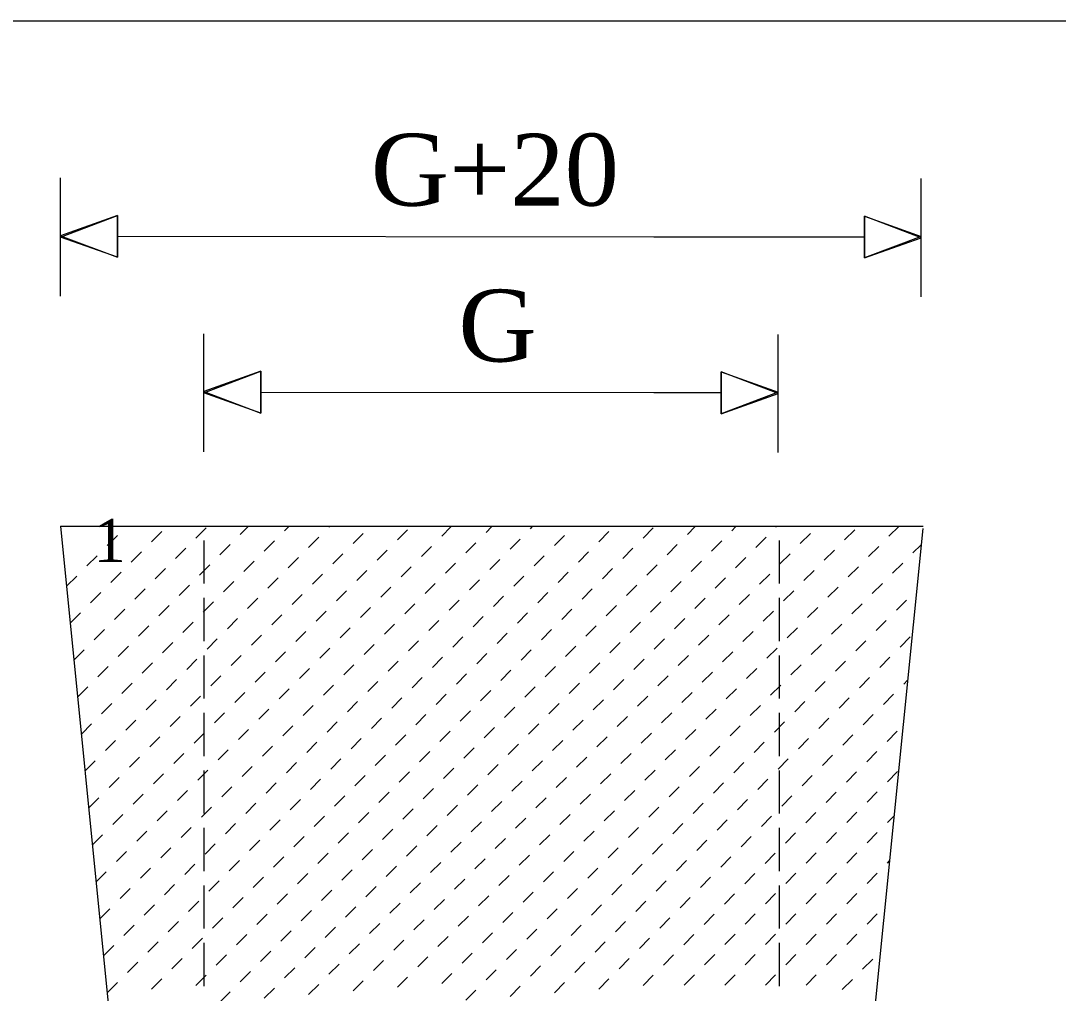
# Model space of a CAD drawing. Header units: metres. Extents: x 665631 to 671054, y 4275967 to 4279024.
# Drawn here: x 666994.1 to 667034.52, y 4276441.63 to 4276479.51 of the extents above; entities that cross this region are included whole.
import ezdxf

# ---------------------------------------------------------------- set-up
doc = ezdxf.new("R2010")
doc.units = ezdxf.units.M
doc.layers.get('0').update_dxf_attribs({"color": 5, "lineweight": 0})
doc.layers.add('KANAL_TIPLER', color=5, linetype='Continuous', lineweight=0)
doc.styles.get("Standard").update_dxf_attribs({"font": 'times.ttf'})

msp = doc.modelspace()

# ---------------------------------------------------------------- linework, layer by layer
at = {"color": 0}
msp.add_lwpolyline([(666922.242, 4276479.507), (667209.676, 4276479.507), (667209.676, 4276378.585), (666922.242, 4276378.585)], close=True, dxfattribs=at)
at = {"layer": 'KANAL_TIPLER', "color": 1, "lineweight": 0}
for p, q in [((666995.652, 4276468.783, 0), (666995.652, 4276473.384, 0)), ((667029.181, 4276468.758, 0), (667029.181, 4276473.358, 0)), ((666997.866, 4276471.925, 0), (666995.652, 4276471.135, 0)), ((666995.652, 4276471.083, 0), (666997.866, 4276471.925, 0)), ((666997.866, 4276470.293, 0), (666997.866, 4276471.925, 0)), ((666997.866, 4276471.925, 0), (666997.866, 4276470.293, 0)), ((667026.967, 4276470.267, 0), (667026.967, 4276471.899, 0)), ((667026.967, 4276471.899, 0), (667029.181, 4276471.109, 0)), ((667029.181, 4276471.058, 0), (667026.967, 4276471.899, 0)), ((667026.967, 4276471.899, 0), (667026.967, 4276470.267, 0)), ((666995.652, 4276471.135, 0), (666997.866, 4276470.293, 0)), ((666997.866, 4276470.293, 0), (666995.652, 4276471.083, 0)), ((667018.76, 4276471.083, 0), (666997.866, 4276471.109, 0)), ((667026.967, 4276471.083, 0), (667018.76, 4276471.083, 0)), ((667026.967, 4276471.083, 0), (667018.76, 4276471.083, 0)), ((667029.181, 4276471.109, 0), (667026.967, 4276470.267, 0)), ((667026.967, 4276470.267, 0), (667029.181, 4276471.058, 0)), ((667001.237, 4276462.712, 0), (667001.237, 4276467.312, 0)), ((667023.609, 4276462.686, 0), (667023.609, 4276467.286, 0)), ((667003.451, 4276465.854, 0), (667001.237, 4276465.063, 0)), ((667001.237, 4276465.012, 0), (667003.451, 4276465.854, 0)), ((667003.451, 4276464.222, 0), (667003.451, 4276465.854, 0)), ((667003.451, 4276465.854, 0), (667003.451, 4276464.222, 0)), ((667021.394, 4276464.196, 0), (667021.394, 4276465.828, 0)), ((667021.394, 4276465.828, 0), (667023.609, 4276465.038, 0)), ((667023.609, 4276464.986, 0), (667021.394, 4276465.828, 0)), ((667021.394, 4276465.828, 0), (667021.394, 4276464.196, 0)), ((667001.237, 4276465.063, 0), (667003.451, 4276464.222, 0)), ((667003.451, 4276464.222, 0), (667001.237, 4276465.012, 0)), ((667018.76, 4276465.012, 0), (667003.451, 4276465.031, 0)), ((667021.394, 4276465.012, 0), (667018.76, 4276465.012, 0)), ((667021.394, 4276465.012, 0), (667018.76, 4276465.012, 0)), ((667023.609, 4276465.038, 0), (667021.394, 4276464.196, 0)), ((667021.394, 4276464.196, 0), (667023.609, 4276464.986, 0)), ((666995.652, 4276459.824, 0), (667029.252, 4276459.824, 0)), ((666995.652, 4276459.824, 0), (667001.252, 4276403.824, 0)), ((666999.198, 4276459.211, 0), (666999.594, 4276459.607, 0)), ((667000.926, 4276459.355, 0), (667001.322, 4276459.751, 0)), ((667001.252, 4276459.824, 0), (667001.252, 4276459.824, 0)), ((667002.654, 4276459.499, 0), (667002.943, 4276459.788, 0)), ((667004.382, 4276459.643, 0), (667004.527, 4276459.788, 0)), ((667006.11, 4276459.787, 0), (667006.111, 4276459.788, 0)), ((667008.774, 4276459.283, 0), (667009.17, 4276459.679, 0)), ((667010.501, 4276459.427, 0), (667010.862, 4276459.788, 0)), ((667012.229, 4276459.571, 0), (667012.446, 4276459.788, 0)), ((667013.957, 4276459.715, 0), (667014.03, 4276459.788, 0)), ((667016.621, 4276459.211, 0), (667017.017, 4276459.607, 0)), ((667018.349, 4276459.355, 0), (667018.745, 4276459.751, 0)), ((667020.077, 4276459.499, 0), (667020.366, 4276459.788, 0)), ((667021.805, 4276459.643, 0), (667021.95, 4276459.788, 0)), ((667023.533, 4276459.787, 0), (667023.534, 4276459.788, 0)), ((667023.662, 4276459.824, 0), (667023.662, 4276459.824, 0)), ((667023.662, 4276403.824, 0), (667029.252, 4276459.723, 0)), ((667026.197, 4276459.283, 0), (667026.593, 4276459.679, 0)), ((667027.925, 4276459.427, 0), (667028.321, 4276459.823, 0)), ((666997.47, 4276459.067, 0), (666997.866, 4276459.463, 0)), ((666997.47, 4276459.067, 0), (666997.866, 4276459.463, 0)), ((667001.252, 4276457.584, 0), (667001.252, 4276459.264, 0)), ((667003.59, 4276458.851, 0), (667003.986, 4276459.247, 0)), ((667005.318, 4276458.995, 0), (667005.714, 4276459.391, 0)), ((667007.046, 4276459.139, 0), (667007.442, 4276459.535, 0)), ((667011.437, 4276458.779, 0), (667011.833, 4276459.175, 0)), ((667013.165, 4276458.923, 0), (667013.561, 4276459.319, 0)), ((667014.893, 4276459.067, 0), (667015.289, 4276459.463, 0)), ((667021.013, 4276458.851, 0), (667021.409, 4276459.247, 0)), ((667022.741, 4276458.995, 0), (667023.137, 4276459.391, 0)), ((667023.662, 4276457.584, 0), (667023.662, 4276459.264, 0)), ((667024.469, 4276459.139, 0), (667024.865, 4276459.535, 0)), ((666998.406, 4276458.419, 0), (666998.802, 4276458.815, 0)), ((667000.134, 4276458.563, 0), (667000.53, 4276458.959, 0)), ((667001.862, 4276458.707, 0), (667002.258, 4276459.103, 0)), ((667006.254, 4276458.347, 0), (667006.65, 4276458.743, 0)), ((667007.982, 4276458.491, 0), (667008.378, 4276458.887, 0)), ((667009.709, 4276458.635, 0), (667010.105, 4276459.031, 0)), ((667015.829, 4276458.419, 0), (667016.225, 4276458.815, 0)), ((667017.557, 4276458.563, 0), (667017.953, 4276458.959, 0)), ((667019.285, 4276458.707, 0), (667019.681, 4276459.103, 0)), ((667023.677, 4276458.347, 0), (667024.073, 4276458.743, 0)), ((667025.405, 4276458.491, 0), (667025.801, 4276458.887, 0)), ((667027.133, 4276458.635, 0), (667027.529, 4276459.031, 0)), ((667028.861, 4276458.779, 0), (667029.18, 4276459.098, 0)), ((666996.678, 4276458.275, 0), (666997.074, 4276458.671, 0)), ((667002.798, 4276458.059, 0), (667003.194, 4276458.455, 0)), ((667004.526, 4276458.203, 0), (667004.922, 4276458.599, 0)), ((667010.645, 4276457.987, 0), (667011.041, 4276458.383, 0)), ((667012.373, 4276458.131, 0), (667012.769, 4276458.527, 0)), ((667014.101, 4276458.275, 0), (667014.497, 4276458.671, 0)), ((667020.221, 4276458.059, 0), (667020.617, 4276458.455, 0)), ((667021.949, 4276458.203, 0), (667022.345, 4276458.599, 0)), ((667028.069, 4276457.987, 0), (667028.465, 4276458.383, 0)), ((666997.614, 4276457.627, 0), (666998.01, 4276458.023, 0)), ((666999.342, 4276457.771, 0), (666999.738, 4276458.167, 0)), ((667001.07, 4276457.915, 0), (667001.466, 4276458.311, 0)), ((667005.462, 4276457.555, 0), (667005.858, 4276457.951, 0)), ((667007.19, 4276457.699, 0), (667007.586, 4276458.095, 0)), ((667008.918, 4276457.843, 0), (667009.314, 4276458.239, 0)), ((667015.037, 4276457.627, 0), (667015.433, 4276458.023, 0)), ((667016.765, 4276457.771, 0), (667017.161, 4276458.167, 0)), ((667018.493, 4276457.915, 0), (667018.889, 4276458.311, 0)), ((667022.885, 4276457.555, 0), (667023.281, 4276457.951, 0)), ((667024.613, 4276457.699, 0), (667025.009, 4276458.095, 0)), ((667026.341, 4276457.843, 0), (667026.737, 4276458.239, 0)), ((666995.886, 4276457.483, 0), (666996.282, 4276457.879, 0)), ((667002.006, 4276457.267, 0), (667002.402, 4276457.663, 0)), ((667003.734, 4276457.411, 0), (667004.13, 4276457.807, 0)), ((667009.853, 4276457.195, 0), (667010.249, 4276457.591, 0)), ((667011.581, 4276457.339, 0), (667011.977, 4276457.735, 0)), ((667013.309, 4276457.483, 0), (667013.705, 4276457.879, 0)), ((667019.429, 4276457.267, 0), (667019.825, 4276457.663, 0)), ((667021.157, 4276457.411, 0), (667021.553, 4276457.807, 0)), ((667027.277, 4276457.195, 0), (667027.673, 4276457.591, 0)), ((666996.822, 4276456.835, 0), (666997.218, 4276457.231, 0)), ((666998.55, 4276456.979, 0), (666998.946, 4276457.375, 0)), ((667000.278, 4276457.123, 0), (667000.674, 4276457.519, 0)), ((667004.67, 4276456.763, 0), (667005.066, 4276457.159, 0)), ((667006.398, 4276456.907, 0), (667006.794, 4276457.303, 0)), ((667008.126, 4276457.051, 0), (667008.522, 4276457.447, 0)), ((667014.245, 4276456.835, 0), (667014.641, 4276457.231, 0)), ((667015.973, 4276456.979, 0), (667016.369, 4276457.375, 0)), ((667017.701, 4276457.123, 0), (667018.097, 4276457.519, 0)), ((667022.093, 4276456.763, 0), (667022.489, 4276457.159, 0)), ((667023.821, 4276456.907, 0), (667024.217, 4276457.303, 0)), ((667025.549, 4276457.051, 0), (667025.945, 4276457.447, 0)), ((666999.486, 4276456.331, 0), (666999.882, 4276456.727, 0)), ((667001.214, 4276456.475, 0), (667001.61, 4276456.871, 0)), ((667001.252, 4276455.344, 0), (667001.252, 4276457.024, 0)), ((667002.942, 4276456.619, 0), (667003.338, 4276457.015, 0)), ((667009.062, 4276456.403, 0), (667009.458, 4276456.799, 0)), ((667010.789, 4276456.547, 0), (667011.185, 4276456.943, 0)), ((667012.517, 4276456.691, 0), (667012.913, 4276457.087, 0)), ((667016.909, 4276456.331, 0), (667017.305, 4276456.727, 0)), ((667018.637, 4276456.475, 0), (667019.033, 4276456.871, 0)), ((667020.365, 4276456.619, 0), (667020.761, 4276457.015, 0)), ((667023.662, 4276455.344, 0), (667023.662, 4276457.024, 0)), ((667026.485, 4276456.403, 0), (667026.881, 4276456.799, 0)), ((667028.213, 4276456.547, 0), (667028.609, 4276456.943, 0)), ((666996.03, 4276456.043, 0), (666996.426, 4276456.439, 0)), ((666997.758, 4276456.187, 0), (666998.154, 4276456.583, 0)), ((667003.878, 4276455.971, 0), (667004.274, 4276456.367, 0)), ((667005.606, 4276456.115, 0), (667006.002, 4276456.511, 0)), ((667007.334, 4276456.259, 0), (667007.73, 4276456.655, 0)), ((667013.453, 4276456.043, 0), (667013.849, 4276456.439, 0)), ((667015.181, 4276456.187, 0), (667015.577, 4276456.583, 0)), ((667021.301, 4276455.971, 0), (667021.697, 4276456.367, 0)), ((667023.029, 4276456.115, 0), (667023.425, 4276456.511, 0)), ((667024.757, 4276456.259, 0), (667025.153, 4276456.655, 0)), ((666998.694, 4276455.539, 0), (666999.09, 4276455.935, 0)), ((667000.422, 4276455.683, 0), (667000.818, 4276456.079, 0)), ((667002.15, 4276455.827, 0), (667002.546, 4276456.223, 0)), ((667008.27, 4276455.611, 0), (667008.666, 4276456.007, 0)), ((667009.997, 4276455.755, 0), (667010.393, 4276456.151, 0)), ((667011.725, 4276455.899, 0), (667012.121, 4276456.295, 0)), ((667016.117, 4276455.539, 0), (667016.513, 4276455.935, 0)), ((667017.845, 4276455.683, 0), (667018.241, 4276456.079, 0)), ((667019.573, 4276455.827, 0), (667019.969, 4276456.223, 0)), ((667025.693, 4276455.611, 0), (667026.089, 4276456.007, 0)), ((667027.421, 4276455.755, 0), (667027.817, 4276456.151, 0)), ((666996.966, 4276455.395, 0), (666997.362, 4276455.791, 0)), ((667003.086, 4276455.179, 0), (667003.482, 4276455.575, 0)), ((667004.814, 4276455.323, 0), (667005.21, 4276455.719, 0)), ((667006.542, 4276455.467, 0), (667006.938, 4276455.863, 0)), ((667012.661, 4276455.251, 0), (667013.057, 4276455.647, 0)), ((667014.389, 4276455.395, 0), (667014.785, 4276455.791, 0)), ((667020.509, 4276455.179, 0), (667020.905, 4276455.575, 0)), ((667022.237, 4276455.323, 0), (667022.633, 4276455.719, 0)), ((667023.965, 4276455.467, 0), (667024.361, 4276455.863, 0)), ((666997.902, 4276454.747, 0), (666998.298, 4276455.143, 0)), ((666999.63, 4276454.891, 0), (667000.026, 4276455.287, 0)), ((667001.358, 4276455.035, 0), (667001.754, 4276455.431, 0)), ((667007.478, 4276454.819, 0), (667007.874, 4276455.215, 0)), ((667009.206, 4276454.963, 0), (667009.601, 4276455.359, 0)), ((667010.933, 4276455.107, 0), (667011.329, 4276455.503, 0)), ((667015.325, 4276454.747, 0), (667015.721, 4276455.143, 0)), ((667017.053, 4276454.891, 0), (667017.449, 4276455.287, 0)), ((667018.781, 4276455.035, 0), (667019.177, 4276455.431, 0)), ((667024.901, 4276454.819, 0), (667025.297, 4276455.215, 0)), ((667026.629, 4276454.963, 0), (667027.025, 4276455.359, 0)), ((667028.357, 4276455.107, 0), (667028.753, 4276455.503, 0)), ((666996.174, 4276454.603, 0), (666996.57, 4276454.999, 0)), ((667001.252, 4276453.104, 0), (667001.252, 4276454.784, 0)), ((667002.294, 4276454.387, 0), (667002.69, 4276454.783, 0)), ((667004.022, 4276454.531, 0), (667004.418, 4276454.927, 0)), ((667005.75, 4276454.675, 0), (667006.146, 4276455.071, 0)), ((667010.141, 4276454.315, 0), (667010.537, 4276454.711, 0)), ((667011.869, 4276454.459, 0), (667012.265, 4276454.855, 0)), ((667013.597, 4276454.603, 0), (667013.993, 4276454.999, 0)), ((667019.717, 4276454.387, 0), (667020.113, 4276454.783, 0)), ((667021.445, 4276454.531, 0), (667021.841, 4276454.927, 0)), ((667023.173, 4276454.675, 0), (667023.569, 4276455.071, 0)), ((667023.662, 4276453.104, 0), (667023.662, 4276454.784, 0)), ((667027.565, 4276454.315, 0), (667027.961, 4276454.711, 0)), ((666997.11, 4276453.955, 0), (666997.506, 4276454.351, 0)), ((666998.838, 4276454.099, 0), (666999.234, 4276454.495, 0)), ((667000.566, 4276454.243, 0), (667000.962, 4276454.639, 0)), ((667006.686, 4276454.027, 0), (667007.082, 4276454.423, 0)), ((667008.414, 4276454.171, 0), (667008.81, 4276454.567, 0)), ((667014.533, 4276453.955, 0), (667014.929, 4276454.351, 0)), ((667016.261, 4276454.099, 0), (667016.657, 4276454.495, 0)), ((667017.989, 4276454.243, 0), (667018.385, 4276454.639, 0)), ((667024.109, 4276454.027, 0), (667024.505, 4276454.423, 0)), ((667025.837, 4276454.171, 0), (667026.233, 4276454.567, 0)), ((667001.502, 4276453.595, 0), (667001.898, 4276453.991, 0)), ((667003.23, 4276453.739, 0), (667003.626, 4276454.135, 0)), ((667004.958, 4276453.883, 0), (667005.354, 4276454.279, 0)), ((667009.35, 4276453.523, 0), (667009.745, 4276453.919, 0)), ((667011.077, 4276453.667, 0), (667011.473, 4276454.063, 0)), ((667012.805, 4276453.811, 0), (667013.201, 4276454.207, 0)), ((667018.925, 4276453.595, 0), (667019.321, 4276453.991, 0)), ((667020.653, 4276453.739, 0), (667021.049, 4276454.135, 0)), ((667022.381, 4276453.883, 0), (667022.777, 4276454.279, 0)), ((667026.773, 4276453.523, 0), (667027.169, 4276453.919, 0)), ((666996.318, 4276453.163, 0), (666996.714, 4276453.559, 0)), ((666998.046, 4276453.307, 0), (666998.442, 4276453.703, 0)), ((666999.774, 4276453.451, 0), (667000.17, 4276453.847, 0)), ((667004.166, 4276453.091, 0), (667004.562, 4276453.487, 0)), ((667005.894, 4276453.235, 0), (667006.29, 4276453.631, 0)), ((667007.622, 4276453.379, 0), (667008.018, 4276453.775, 0)), ((667013.741, 4276453.163, 0), (667014.137, 4276453.559, 0)), ((667015.469, 4276453.307, 0), (667015.865, 4276453.703, 0)), ((667017.197, 4276453.451, 0), (667017.593, 4276453.847, 0)), ((667021.589, 4276453.091, 0), (667021.985, 4276453.487, 0)), ((667023.317, 4276453.235, 0), (667023.713, 4276453.631, 0)), ((667025.045, 4276453.379, 0), (667025.441, 4276453.775, 0)), ((667028.501, 4276453.667, 0), (667028.652, 4276453.819, 0)), ((667000.71, 4276452.804, 0), (667001.106, 4276453.199, 0)), ((667002.438, 4276452.948, 0), (667002.834, 4276453.343, 0)), ((667008.558, 4276452.732, 0), (667008.954, 4276453.127, 0)), ((667010.285, 4276452.876, 0), (667010.681, 4276453.271, 0)), ((667012.013, 4276453.019, 0), (667012.409, 4276453.415, 0)), ((667018.133, 4276452.804, 0), (667018.529, 4276453.199, 0)), ((667019.861, 4276452.948, 0), (667020.257, 4276453.343, 0)), ((667025.981, 4276452.732, 0), (667026.377, 4276453.127, 0)), ((667027.709, 4276452.876, 0), (667028.105, 4276453.271, 0)), ((666997.254, 4276452.516, 0), (666997.65, 4276452.912, 0)), ((666998.982, 4276452.66, 0), (666999.378, 4276453.055, 0)), ((667003.374, 4276452.3, 0), (667003.77, 4276452.696, 0)), ((667005.102, 4276452.444, 0), (667005.498, 4276452.84, 0)), ((667006.83, 4276452.588, 0), (667007.226, 4276452.984, 0)), ((667012.949, 4276452.372, 0), (667013.345, 4276452.768, 0)), ((667014.677, 4276452.516, 0), (667015.073, 4276452.912, 0)), ((667016.405, 4276452.66, 0), (667016.801, 4276453.055, 0)), ((667020.797, 4276452.3, 0), (667021.193, 4276452.696, 0)), ((667022.525, 4276452.444, 0), (667022.921, 4276452.84, 0)), ((667024.253, 4276452.588, 0), (667024.649, 4276452.984, 0)), ((666999.918, 4276452.012, 0), (667000.314, 4276452.408, 0)), ((667001.252, 4276450.864, 0), (667001.252, 4276452.544, 0)), ((667001.646, 4276452.156, 0), (667002.042, 4276452.552, 0)), ((667007.766, 4276451.94, 0), (667008.162, 4276452.336, 0)), ((667009.494, 4276452.084, 0), (667009.889, 4276452.48, 0)), ((667011.221, 4276452.228, 0), (667011.617, 4276452.624, 0)), ((667017.341, 4276452.012, 0), (667017.737, 4276452.408, 0)), ((667019.069, 4276452.156, 0), (667019.465, 4276452.552, 0)), ((667023.662, 4276450.864, 0), (667023.662, 4276452.544, 0)), ((667025.189, 4276451.94, 0), (667025.585, 4276452.336, 0)), ((667026.917, 4276452.084, 0), (667027.313, 4276452.48, 0)), ((666996.462, 4276451.724, 0), (666996.858, 4276452.12, 0)), ((666998.19, 4276451.868, 0), (666998.586, 4276452.264, 0)), ((667002.582, 4276451.508, 0), (667002.978, 4276451.904, 0)), ((667004.31, 4276451.652, 0), (667004.706, 4276452.048, 0)), ((667006.038, 4276451.796, 0), (667006.434, 4276452.192, 0)), ((667012.157, 4276451.58, 0), (667012.553, 4276451.976, 0)), ((667013.885, 4276451.724, 0), (667014.281, 4276452.12, 0)), ((667015.613, 4276451.868, 0), (667016.009, 4276452.264, 0)), ((667020.005, 4276451.508, 0), (667020.401, 4276451.904, 0)), ((667021.733, 4276451.652, 0), (667022.129, 4276452.048, 0)), ((667023.461, 4276451.796, 0), (667023.857, 4276452.192, 0)), ((666997.398, 4276451.076, 0), (666997.794, 4276451.472, 0)), ((666999.126, 4276451.22, 0), (666999.522, 4276451.616, 0)), ((667000.854, 4276451.364, 0), (667001.25, 4276451.76, 0)), ((667006.974, 4276451.148, 0), (667007.37, 4276451.544, 0)), ((667008.702, 4276451.292, 0), (667009.098, 4276451.688, 0)), ((667010.429, 4276451.436, 0), (667010.825, 4276451.832, 0)), ((667014.821, 4276451.076, 0), (667015.217, 4276451.472, 0)), ((667016.549, 4276451.22, 0), (667016.945, 4276451.616, 0)), ((667018.277, 4276451.364, 0), (667018.673, 4276451.76, 0)), ((667024.397, 4276451.148, 0), (667024.793, 4276451.544, 0)), ((667026.125, 4276451.292, 0), (667026.521, 4276451.688, 0)), ((667027.853, 4276451.436, 0), (667028.249, 4276451.832, 0)), ((667001.79, 4276450.716, 0), (667002.186, 4276451.112, 0)), ((667003.518, 4276450.86, 0), (667003.914, 4276451.256, 0)), ((667005.246, 4276451.004, 0), (667005.642, 4276451.4, 0)), ((667011.365, 4276450.788, 0), (667011.761, 4276451.184, 0)), ((667013.093, 4276450.932, 0), (667013.489, 4276451.328, 0)), ((667019.213, 4276450.716, 0), (667019.609, 4276451.112, 0)), ((667020.941, 4276450.86, 0), (667021.337, 4276451.256, 0)), ((667022.669, 4276451.004, 0), (667023.065, 4276451.4, 0)), ((666996.606, 4276450.284, 0), (666997.002, 4276450.68, 0)), ((666998.334, 4276450.428, 0), (666998.73, 4276450.824, 0)), ((667000.062, 4276450.572, 0), (667000.458, 4276450.968, 0)), ((667006.182, 4276450.356, 0), (667006.578, 4276450.752, 0)), ((667007.91, 4276450.5, 0), (667008.306, 4276450.896, 0)), ((667009.637, 4276450.644, 0), (667010.033, 4276451.04, 0)), ((667014.029, 4276450.284, 0), (667014.425, 4276450.68, 0)), ((667015.757, 4276450.428, 0), (667016.153, 4276450.824, 0)), ((667017.485, 4276450.572, 0), (667017.881, 4276450.968, 0)), ((667023.605, 4276450.356, 0), (667024.001, 4276450.752, 0)), ((667025.333, 4276450.5, 0), (667025.729, 4276450.896, 0)), ((667027.061, 4276450.644, 0), (667027.457, 4276451.04, 0)), ((667000.998, 4276449.924, 0), (667001.394, 4276450.32, 0)), ((667001.252, 4276448.624, 0), (667001.252, 4276450.304, 0)), ((667002.726, 4276450.068, 0), (667003.122, 4276450.464, 0)), ((667004.454, 4276450.212, 0), (667004.85, 4276450.608, 0)), ((667010.573, 4276449.996, 0), (667010.969, 4276450.392, 0)), ((667012.301, 4276450.14, 0), (667012.697, 4276450.536, 0)), ((667018.421, 4276449.924, 0), (667018.817, 4276450.32, 0)), ((667020.149, 4276450.068, 0), (667020.545, 4276450.464, 0)), ((667021.877, 4276450.212, 0), (667022.273, 4276450.608, 0)), ((667023.662, 4276448.624, 0), (667023.662, 4276450.304, 0)), ((667027.867, 4276449.866, 0), (667028.263, 4276450.262, 0)), ((666997.542, 4276449.636, 0), (666997.938, 4276450.032, 0)), ((666999.27, 4276449.78, 0), (666999.666, 4276450.176, 0)), ((667005.39, 4276449.564, 0), (667005.786, 4276449.96, 0)), ((667007.118, 4276449.708, 0), (667007.514, 4276450.104, 0)), ((667008.846, 4276449.852, 0), (667009.242, 4276450.248, 0)), ((667013.237, 4276449.492, 0), (667013.633, 4276449.888, 0)), ((667014.965, 4276449.636, 0), (667015.361, 4276450.032, 0)), ((667016.693, 4276449.78, 0), (667017.089, 4276450.176, 0)), ((667022.813, 4276449.564, 0), (667023.209, 4276449.96, 0)), ((667024.541, 4276449.708, 0), (667024.937, 4276450.104, 0)), ((667026.269, 4276449.852, 0), (667026.665, 4276450.248, 0)), ((667000.206, 4276449.132, 0), (667000.602, 4276449.528, 0)), ((667001.934, 4276449.276, 0), (667002.33, 4276449.672, 0)), ((667003.662, 4276449.42, 0), (667004.058, 4276449.816, 0)), ((667008.054, 4276449.06, 0), (667008.45, 4276449.456, 0)), ((667009.781, 4276449.204, 0), (667010.177, 4276449.6, 0)), ((667011.509, 4276449.348, 0), (667011.905, 4276449.744, 0)), ((667017.629, 4276449.132, 0), (667018.025, 4276449.528, 0)), ((667019.357, 4276449.276, 0), (667019.753, 4276449.672, 0)), ((667021.085, 4276449.42, 0), (667021.481, 4276449.816, 0)), ((667025.477, 4276449.06, 0), (667025.873, 4276449.456, 0)), ((667027.075, 4276449.074, 0), (667027.471, 4276449.47, 0)), ((666996.75, 4276448.844, 0), (666997.146, 4276449.24, 0)), ((666998.478, 4276448.988, 0), (666998.874, 4276449.384, 0)), ((667004.598, 4276448.772, 0), (667004.994, 4276449.168, 0)), ((667006.326, 4276448.916, 0), (667006.722, 4276449.312, 0)), ((667012.445, 4276448.7, 0), (667012.841, 4276449.096, 0)), ((667014.173, 4276448.844, 0), (667014.569, 4276449.24, 0)), ((667015.901, 4276448.988, 0), (667016.297, 4276449.384, 0)), ((667022.021, 4276448.772, 0), (667022.417, 4276449.168, 0)), ((667023.749, 4276448.916, 0), (667024.145, 4276449.312, 0)), ((666999.414, 4276448.34, 0), (666999.81, 4276448.736, 0)), ((667001.142, 4276448.484, 0), (667001.538, 4276448.88, 0)), ((667002.87, 4276448.628, 0), (667003.266, 4276449.024, 0)), ((667007.262, 4276448.268, 0), (667007.658, 4276448.664, 0)), ((667008.99, 4276448.412, 0), (667009.386, 4276448.808, 0)), ((667010.717, 4276448.556, 0), (667011.113, 4276448.952, 0)), ((667016.837, 4276448.34, 0), (667017.233, 4276448.736, 0)), ((667018.565, 4276448.484, 0), (667018.961, 4276448.88, 0)), ((667020.293, 4276448.628, 0), (667020.689, 4276449.024, 0)), ((667024.685, 4276448.268, 0), (667025.081, 4276448.664, 0)), ((667026.283, 4276448.282, 0), (667026.679, 4276448.678, 0)), ((666997.686, 4276448.196, 0), (666998.082, 4276448.592, 0)), ((667002.078, 4276447.836, 0), (667002.474, 4276448.232, 0)), ((667003.806, 4276447.98, 0), (667004.202, 4276448.376, 0)), ((667005.534, 4276448.124, 0), (667005.93, 4276448.52, 0)), ((667011.653, 4276447.908, 0), (667012.049, 4276448.304, 0)), ((667013.381, 4276448.052, 0), (667013.777, 4276448.448, 0)), ((667015.109, 4276448.196, 0), (667015.505, 4276448.592, 0)), ((667019.501, 4276447.836, 0), (667019.897, 4276448.232, 0)), ((667021.229, 4276447.98, 0), (667021.625, 4276448.376, 0)), ((667022.957, 4276448.124, 0), (667023.353, 4276448.52, 0)), ((667027.867, 4276448.282, 0), (667028.124, 4276448.539, 0)), ((666998.622, 4276447.548, 0), (666999.018, 4276447.944, 0)), ((667000.35, 4276447.692, 0), (667000.746, 4276448.088, 0)), ((667001.252, 4276446.384, 0), (667001.252, 4276448.064, 0)), ((667006.47, 4276447.476, 0), (667006.866, 4276447.872, 0)), ((667008.198, 4276447.62, 0), (667008.594, 4276448.016, 0)), ((667009.925, 4276447.764, 0), (667010.321, 4276448.16, 0)), ((667016.045, 4276447.548, 0), (667016.441, 4276447.944, 0)), ((667017.773, 4276447.692, 0), (667018.169, 4276448.088, 0)), ((667023.662, 4276446.384, 0), (667023.662, 4276448.064, 0)), ((667023.893, 4276447.476, 0), (667024.289, 4276447.872, 0)), ((667025.491, 4276447.49, 0), (667025.887, 4276447.886, 0)), ((667027.075, 4276447.49, 0), (667027.471, 4276447.886, 0)), ((666996.894, 4276447.404, 0), (666997.29, 4276447.8, 0)), ((667001.286, 4276447.044, 0), (667001.682, 4276447.44, 0)), ((667003.014, 4276447.188, 0), (667003.41, 4276447.584, 0)), ((667004.742, 4276447.332, 0), (667005.138, 4276447.728, 0)), ((667010.861, 4276447.116, 0), (667011.257, 4276447.512, 0)), ((667012.589, 4276447.26, 0), (667012.985, 4276447.656, 0)), ((667014.317, 4276447.404, 0), (667014.713, 4276447.8, 0)), ((667018.709, 4276447.044, 0), (667019.105, 4276447.44, 0)), ((667020.437, 4276447.188, 0), (667020.833, 4276447.584, 0)), ((667022.165, 4276447.332, 0), (667022.561, 4276447.728, 0)), ((666997.83, 4276446.756, 0), (666998.226, 4276447.152, 0)), ((666999.558, 4276446.9, 0), (666999.954, 4276447.296, 0)), ((667005.678, 4276446.684, 0), (667006.074, 4276447.08, 0)), ((667007.406, 4276446.828, 0), (667007.802, 4276447.224, 0)), ((667009.134, 4276446.972, 0), (667009.53, 4276447.368, 0)), ((667015.253, 4276446.756, 0), (667015.649, 4276447.152, 0)), ((667016.981, 4276446.9, 0), (667017.377, 4276447.296, 0)), ((667023.101, 4276446.684, 0), (667023.497, 4276447.08, 0)), ((667024.699, 4276446.698, 0), (667025.095, 4276447.094, 0)), ((667026.283, 4276446.698, 0), (667026.679, 4276447.094, 0)), ((667000.494, 4276446.252, 0), (667000.89, 4276446.648, 0)), ((667002.222, 4276446.396, 0), (667002.618, 4276446.792, 0)), ((667003.95, 4276446.54, 0), (667004.346, 4276446.936, 0)), ((667010.069, 4276446.324, 0), (667010.465, 4276446.72, 0)), ((667011.797, 4276446.468, 0), (667012.193, 4276446.864, 0)), ((667013.525, 4276446.612, 0), (667013.921, 4276447.008, 0)), ((667017.917, 4276446.252, 0), (667018.313, 4276446.648, 0)), ((667019.645, 4276446.396, 0), (667020.041, 4276446.792, 0)), ((667021.373, 4276446.54, 0), (667021.769, 4276446.936, 0)), ((667027.867, 4276446.698, 0), (667027.948, 4276446.779, 0)), ((666997.038, 4276445.964, 0), (666997.434, 4276446.36, 0)), ((666998.766, 4276446.108, 0), (666999.162, 4276446.504, 0)), ((667004.886, 4276445.892, 0), (667005.282, 4276446.288, 0)), ((667006.614, 4276446.036, 0), (667007.01, 4276446.432, 0)), ((667008.342, 4276446.18, 0), (667008.738, 4276446.576, 0)), ((667012.733, 4276445.82, 0), (667013.129, 4276446.216, 0)), ((667014.461, 4276445.964, 0), (667014.857, 4276446.36, 0)), ((667016.189, 4276446.108, 0), (667016.585, 4276446.504, 0)), ((667022.309, 4276445.892, 0), (667022.705, 4276446.288, 0)), ((667023.907, 4276445.906, 0), (667024.303, 4276446.302, 0)), ((667025.491, 4276445.906, 0), (667025.887, 4276446.302, 0)), ((667027.075, 4276445.906, 0), (667027.471, 4276446.302, 0)), ((666999.702, 4276445.46, 0), (667000.098, 4276445.856, 0)), ((667001.252, 4276444.144, 0), (667001.252, 4276445.824, 0)), ((667001.43, 4276445.604, 0), (667001.826, 4276446, 0)), ((667003.158, 4276445.748, 0), (667003.554, 4276446.144, 0)), ((667009.278, 4276445.532, 0), (667009.673, 4276445.928, 0)), ((667011.005, 4276445.676, 0), (667011.401, 4276446.072, 0)), ((667017.125, 4276445.46, 0), (667017.521, 4276445.856, 0)), ((667018.853, 4276445.604, 0), (667019.249, 4276446, 0)), ((667020.581, 4276445.748, 0), (667020.977, 4276446.144, 0)), ((667023.662, 4276444.144, 0), (667023.662, 4276445.824, 0)), ((666997.974, 4276445.316, 0), (666998.37, 4276445.712, 0)), ((667004.094, 4276445.1, 0), (667004.49, 4276445.496, 0)), ((667005.822, 4276445.244, 0), (667006.218, 4276445.64, 0)), ((667007.55, 4276445.388, 0), (667007.946, 4276445.784, 0)), ((667011.941, 4276445.028, 0), (667012.337, 4276445.424, 0)), ((667013.669, 4276445.172, 0), (667014.065, 4276445.568, 0)), ((667015.397, 4276445.316, 0), (667015.793, 4276445.712, 0)), ((667021.517, 4276445.1, 0), (667021.913, 4276445.496, 0)), ((667023.115, 4276445.115, 0), (667023.511, 4276445.511, 0)), ((667024.699, 4276445.115, 0), (667025.095, 4276445.511, 0)), ((667026.283, 4276445.115, 0), (667026.679, 4276445.511, 0)), ((666998.91, 4276444.668, 0), (666999.306, 4276445.064, 0)), ((667000.638, 4276444.812, 0), (667001.034, 4276445.208, 0)), ((667002.366, 4276444.956, 0), (667002.762, 4276445.352, 0)), ((667008.486, 4276444.74, 0), (667008.882, 4276445.136, 0)), ((667010.213, 4276444.884, 0), (667010.609, 4276445.28, 0)), ((667016.333, 4276444.668, 0), (667016.729, 4276445.064, 0)), ((667018.061, 4276444.812, 0), (667018.457, 4276445.208, 0)), ((667019.789, 4276444.956, 0), (667020.185, 4276445.352, 0)), ((666997.182, 4276444.524, 0), (666997.578, 4276444.92, 0)), ((667003.302, 4276444.308, 0), (667003.698, 4276444.704, 0)), ((667005.03, 4276444.452, 0), (667005.426, 4276444.848, 0)), ((667006.758, 4276444.596, 0), (667007.154, 4276444.992, 0)), ((667011.149, 4276444.236, 0), (667011.545, 4276444.632, 0)), ((667012.877, 4276444.38, 0), (667013.273, 4276444.776, 0)), ((667014.605, 4276444.524, 0), (667015.001, 4276444.92, 0)), ((667020.725, 4276444.308, 0), (667021.121, 4276444.704, 0)), ((667022.323, 4276444.323, 0), (667022.719, 4276444.719, 0)), ((667023.907, 4276444.323, 0), (667024.303, 4276444.719, 0)), ((667025.491, 4276444.323, 0), (667025.887, 4276444.719, 0)), ((667027.075, 4276444.323, 0), (667027.471, 4276444.719, 0)), ((666998.118, 4276443.876, 0), (666998.514, 4276444.272, 0)), ((666999.846, 4276444.02, 0), (667000.242, 4276444.416, 0)), ((667001.574, 4276444.164, 0), (667001.97, 4276444.56, 0)), ((667005.966, 4276443.804, 0), (667006.362, 4276444.2, 0)), ((667007.694, 4276443.948, 0), (667008.09, 4276444.344, 0)), ((667009.422, 4276444.092, 0), (667009.817, 4276444.488, 0)), ((667015.541, 4276443.876, 0), (667015.937, 4276444.272, 0)), ((667017.269, 4276444.02, 0), (667017.665, 4276444.416, 0)), ((667018.997, 4276444.164, 0), (667019.393, 4276444.56, 0)), ((667002.51, 4276443.516, 0), (667002.906, 4276443.912, 0)), ((667004.238, 4276443.66, 0), (667004.634, 4276444.056, 0)), ((667010.357, 4276443.444, 0), (667010.753, 4276443.84, 0)), ((667012.085, 4276443.588, 0), (667012.481, 4276443.984, 0)), ((667013.813, 4276443.732, 0), (667014.209, 4276444.128, 0)), ((667019.933, 4276443.516, 0), (667020.329, 4276443.912, 0)), ((667021.532, 4276443.531, 0), (667021.928, 4276443.927, 0)), ((667023.115, 4276443.531, 0), (667023.511, 4276443.927, 0)), ((667024.699, 4276443.531, 0), (667025.095, 4276443.927, 0)), ((667026.283, 4276443.531, 0), (667026.679, 4276443.927, 0)), ((666997.326, 4276443.084, 0), (666997.722, 4276443.48, 0)), ((666999.054, 4276443.228, 0), (666999.45, 4276443.624, 0)), ((667000.782, 4276443.372, 0), (667001.178, 4276443.768, 0)), ((667001.252, 4276441.904, 0), (667001.252, 4276443.584, 0)), ((667005.174, 4276443.012, 0), (667005.57, 4276443.408, 0)), ((667006.902, 4276443.156, 0), (667007.298, 4276443.552, 0)), ((667008.63, 4276443.3, 0), (667009.026, 4276443.696, 0)), ((667014.749, 4276443.084, 0), (667015.145, 4276443.48, 0)), ((667016.477, 4276443.228, 0), (667016.873, 4276443.624, 0)), ((667018.205, 4276443.372, 0), (667018.601, 4276443.768, 0)), ((667023.662, 4276441.904, 0), (667023.662, 4276443.584, 0)), ((666999.99, 4276442.58, 0), (667000.386, 4276442.976, 0)), ((667001.718, 4276442.724, 0), (667002.114, 4276443.12, 0)), ((667003.446, 4276442.868, 0), (667003.842, 4276443.264, 0)), ((667009.565, 4276442.652, 0), (667009.961, 4276443.048, 0)), ((667011.293, 4276442.796, 0), (667011.689, 4276443.192, 0)), ((667013.021, 4276442.94, 0), (667013.417, 4276443.336, 0)), ((667017.413, 4276442.58, 0), (667017.809, 4276442.976, 0)), ((667019.141, 4276442.724, 0), (667019.537, 4276443.12, 0)), ((667020.74, 4276442.739, 0), (667021.136, 4276443.135, 0)), ((667022.323, 4276442.739, 0), (667022.719, 4276443.135, 0)), ((667023.907, 4276442.739, 0), (667024.303, 4276443.135, 0)), ((667025.491, 4276442.739, 0), (667025.887, 4276443.135, 0)), ((666998.262, 4276442.436, 0), (666998.658, 4276442.832, 0)), ((667004.382, 4276442.22, 0), (667004.778, 4276442.616, 0)), ((667006.11, 4276442.364, 0), (667006.506, 4276442.76, 0)), ((667007.838, 4276442.508, 0), (667008.234, 4276442.904, 0)), ((667013.957, 4276442.292, 0), (667014.353, 4276442.688, 0)), ((667015.685, 4276442.436, 0), (667016.081, 4276442.832, 0)), ((667026.9, 4276442.563, 0), (667027.296, 4276442.959, 0)), ((666999.198, 4276441.788, 0), (666999.594, 4276442.184, 0)), ((667000.926, 4276441.932, 0), (667001.322, 4276442.328, 0)), ((667002.654, 4276442.076, 0), (667003.05, 4276442.472, 0)), ((667008.774, 4276441.86, 0), (667009.17, 4276442.256, 0)), ((667010.501, 4276442.004, 0), (667010.897, 4276442.4, 0)), ((667012.229, 4276442.148, 0), (667012.625, 4276442.544, 0)), ((667016.621, 4276441.788, 0), (667017.017, 4276442.184, 0)), ((667018.349, 4276441.932, 0), (667018.745, 4276442.328, 0)), ((667019.948, 4276441.947, 0), (667020.344, 4276442.343, 0)), ((667021.532, 4276441.947, 0), (667021.928, 4276442.343, 0)), ((667023.115, 4276441.947, 0), (667023.511, 4276442.343, 0)), ((667024.699, 4276441.947, 0), (667025.095, 4276442.343, 0)), ((666997.47, 4276441.644, 0), (666997.866, 4276442.04, 0)), ((667003.59, 4276441.428, 0), (667003.986, 4276441.824, 0)), ((667005.318, 4276441.572, 0), (667005.714, 4276441.968, 0)), ((667007.046, 4276441.716, 0), (667007.442, 4276442.112, 0)), ((667013.165, 4276441.5, 0), (667013.561, 4276441.896, 0)), ((667014.893, 4276441.644, 0), (667015.289, 4276442.04, 0)), ((667026.108, 4276441.771, 0), (667026.504, 4276442.167, 0)), ((667001.862, 4276441.284, 0), (667002.258, 4276441.68, 0)), ((667011.437, 4276441.356, 0), (667011.833, 4276441.752, 0))]:
    msp.add_line(p, q, dxfattribs=at)

# ---------------------------------------------------------------- texts
for s, height, p in [('G+20', 2.8, (667007.738, 4276472.307, 0)), ('G', 2.8, (667011.15, 4276466.235, 0)), ('1', 1.68, (666996.933, 4276458.425, 0))]:
    msp.add_text(s, height=height, dxfattribs=at).set_placement(p)

doc.saveas('drawing.dxf')
